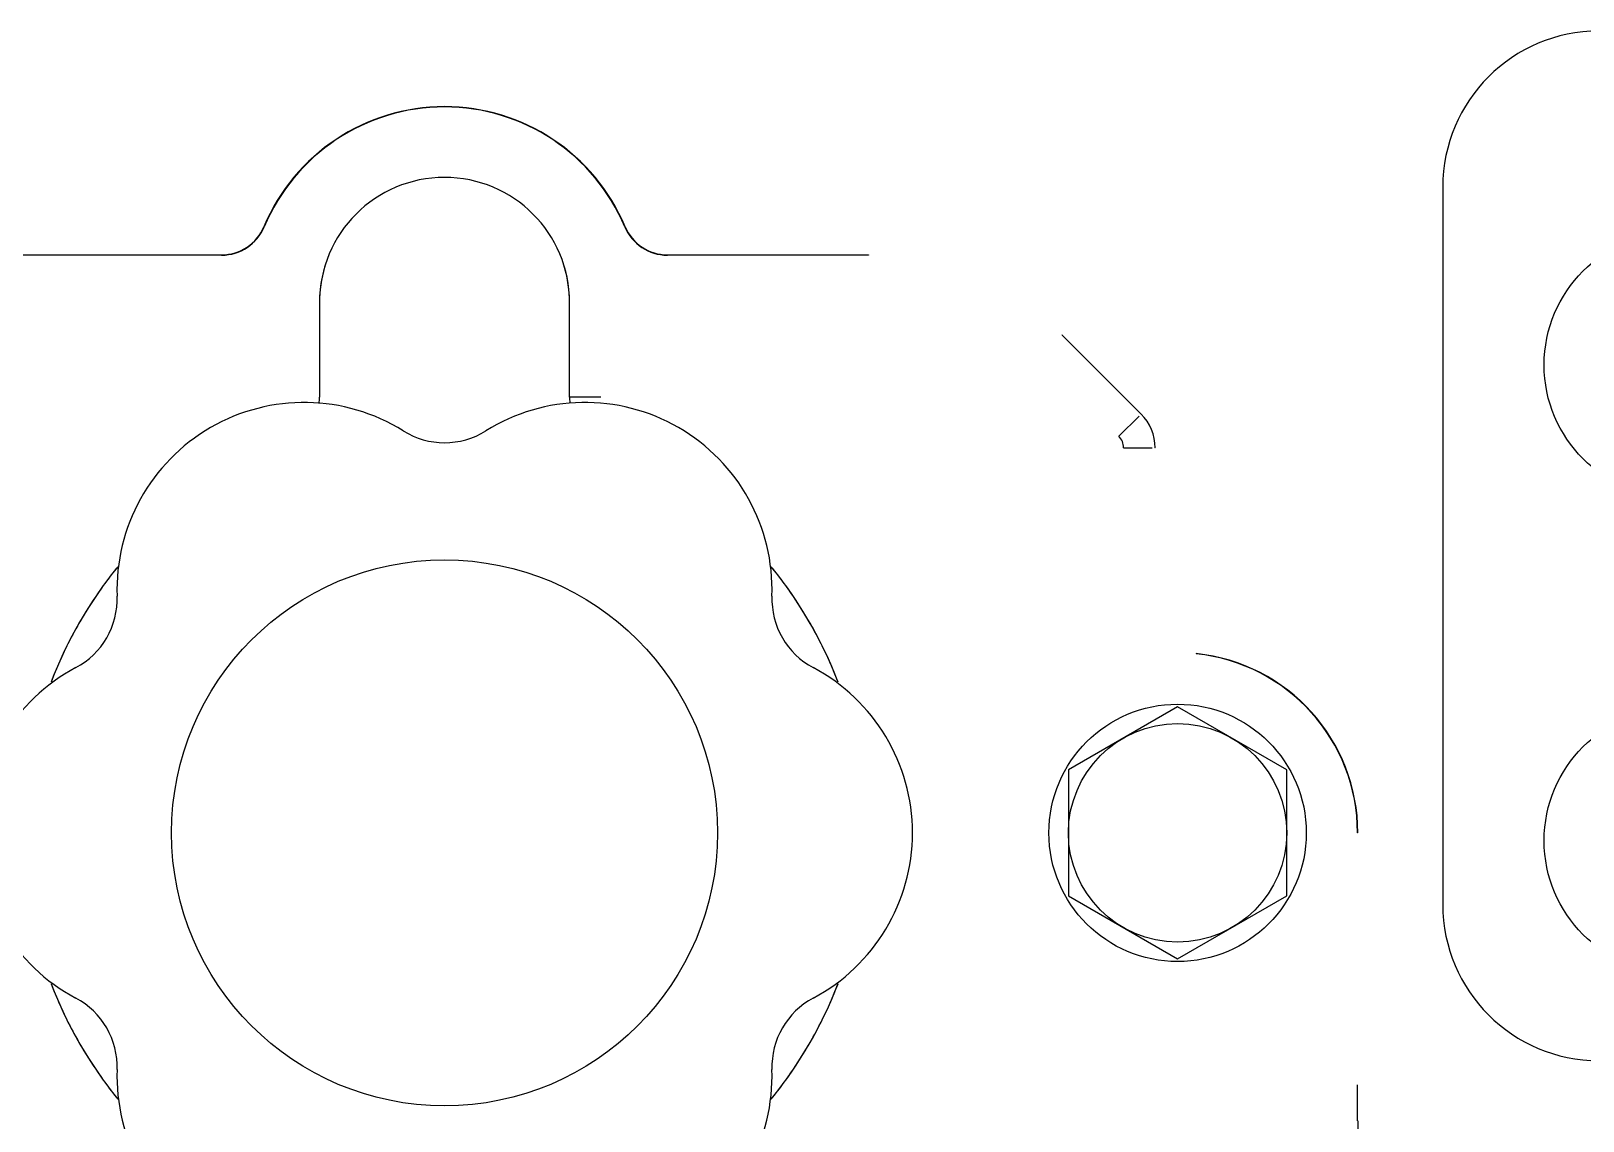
# Model space of a CAD drawing. Header units: millimetres. Extents: x 17886 to 18265, y -8727 to -7321.
# Drawn here: x 18008.861 to 18009.856, y -7648.617 to -7647.919 of the extents above; entities that cross this region are included whole.
import ezdxf

# ---------------------------------------------------------------- set-up
doc = ezdxf.new("R2010")
doc.units = ezdxf.units.MM
doc.layers.add('3884027_DKREDXF_CONTINUOUS_LINE', color=7, linetype='Continuous')

msp = doc.modelspace()

# ---------------------------------------------------------------- linework, layer by layer
at = {"layer": '3884027_DKREDXF_CONTINUOUS_LINE', "color": 6, "linetype": 'Continuous'}
for p, q in [((18009.76568, -7648.01868), (18009.76568, -7648.47868)), ((18009.04551, -7648.09268), (18009.04551, -7648.15345)), ((18009.20586, -7648.15345), (18009.20586, -7648.09268)), ((18009.59568, -7648.35185), (18009.52568, -7648.39226)), ((18009.66568, -7648.39226), (18009.59568, -7648.35185)), ((18009.52568, -7648.39226), (18009.52568, -7648.47309)), ((18009.66568, -7648.47309), (18009.66568, -7648.39226)), ((18009.52568, -7648.47309), (18009.59568, -7648.51351)), ((18009.59568, -7648.51351), (18009.66568, -7648.47309))]:
    msp.add_line(p, q, dxfattribs=at)
at = {"layer": '3884027_DKREDXF_CONTINUOUS_LINE', "color": 7, "linetype": 'Continuous'}
for p, q in [((18008.85386, -7648.06214), (18008.98277, -7648.06214)), ((18009.2686, -7648.06214), (18009.39751, -7648.06214)), ((18009.39751, -7648.06214), (18009.39751, -7648.06233)), ((18009.52164, -7648.11355), (18009.5215, -7648.11369)), ((18009.52164, -7648.11355), (18009.57228, -7648.16419)), ((18009.22586, -7648.15345), (18009.20586, -7648.15345)), ((18009.558, -7648.17847), (18009.57099, -7648.16548)), ((18009.56103, -7648.18579), (18009.57941, -7648.18579)), ((18009.58122, -7648.18579), (18009.58103, -7648.18579)), ((18009.60764, -7648.31776), (18009.60762, -7648.31795)), ((18009.71122, -7648.43268), (18009.71103, -7648.43268))]:
    msp.add_line(p, q, dxfattribs=at)
for centre in [(18009.91568, -7648.13268), (18009.91568, -7648.43768)]:
    msp.add_circle(centre, 0.085, dxfattribs=at)
at = {"layer": '3884027_DKREDXF_CONTINUOUS_LINE', "color": 6, "linetype": 'Continuous'}
for centre, radius in [((18009.12568, -7648.43268), 0.175), ((18009.59568, -7648.43268), 0.0825), ((18009.59568, -7648.43268), 0.07)]:
    msp.add_circle(centre, radius, dxfattribs=at)
for centre, radius, start, end in [((18009.86568, -7648.01868), 0.1, 90, 180), ((18009.12568, -7648.09268), 0.08018, 360, 180), ((18009.12615, -7648.09275), 0.08065, 163.68518, 179.95036), ((18009.12524, -7648.09253), 0.07971, 161.5888, 163.65137), ((18009.12612, -7648.09253), 0.07971, 16.34867, 18.41122), ((18009.12522, -7648.09275), 0.08065, 0.04964, 16.31486), ((18009.03568, -7648.27679), 0.12, 58.03428, 181.96572), ((18009.21568, -7648.27679), 0.12, 358.03428, 121.96572), ((18009.12568, -7648.13257), 0.05, 238.03428, 301.96572), ((18009.12568, -7648.43268), 0.27018, 140.83826, 159.02841), ((18009.12622, -7648.43309), 0.27085, 141.1752, 144.07778), ((18009.12568, -7648.43268), 0.27018, 20.97161, 39.16176), ((18009.12515, -7648.43309), 0.27085, 35.92222, 38.82482), ((18009.12565, -7648.43268), 0.27015, 144.07661, 148.87161), ((18009.12572, -7648.43268), 0.27015, 31.12841, 35.92339), ((18008.86578, -7648.28262), 0.05, 298.03428, 1.96572), ((18009.38558, -7648.28262), 0.05, 178.03428, 241.96572), ((18009.12591, -7648.43278), 0.27042, 148.88188, 155.83699), ((18009.12546, -7648.43278), 0.27042, 24.16301, 31.11815), ((18009.12596, -7648.43281), 0.27048, 155.83642, 159.02971), ((18009.12541, -7648.43281), 0.27048, 20.97031, 24.16358), ((18008.94568, -7648.43268), 0.12, 118.03428, 241.96572), ((18009.30568, -7648.43268), 0.12, 298.03428, 61.96572), ((18009.86568, -7648.47868), 0.1, 180, 270), ((18009.12596, -7648.43254), 0.27048, 200.97031, 204.16358), ((18009.12568, -7648.43268), 0.27018, 200.97161, 219.16176), ((18009.12568, -7648.43268), 0.27018, 320.83826, 339.02841), ((18009.12541, -7648.43254), 0.27048, 335.83642, 339.02971), ((18009.12591, -7648.43257), 0.27042, 204.16301, 211.11815), ((18008.86578, -7648.58273), 0.05, 358.03428, 61.96572), ((18009.38558, -7648.58273), 0.05, 118.03428, 181.96572), ((18009.12546, -7648.43257), 0.27042, 328.88188, 335.83699), ((18009.12565, -7648.43267), 0.27015, 211.12841, 215.92339), ((18009.12572, -7648.43267), 0.27015, 324.07661, 328.87161), ((18009.12622, -7648.43227), 0.27085, 215.92222, 218.82482), ((18009.03568, -7648.58856), 0.12, 178.03428, 301.96572), ((18009.21568, -7648.58856), 0.12, 238.03428, 1.96572), ((18009.12515, -7648.43227), 0.27085, 321.1752, 324.07778), ((18005.34574, -7648.59436), 4.36529, 359.69808, 0.00317)]:
    msp.add_arc(centre, radius, start, end, dxfattribs=at)
at = {"layer": '3884027_DKREDXF_CONTINUOUS_LINE', "color": 7, "linetype": 'Continuous'}
for centre, radius, start, end in [((18009.12568, -7648.09268), 0.12554, 22.77397, 157.22603), ((18009.12568, -7648.09268), 0.12534, 22.77397, 157.22603), ((18008.98277, -7648.03268), 0.02946, 270, 337.22603), ((18008.98277, -7648.03268), 0.02966, 270, 337.22603), ((18009.2686, -7648.03268), 0.02966, 202.77397, 270), ((18009.2686, -7648.03268), 0.02946, 202.77397, 270), ((18009.01554, -7648.15344), 0.02996, 352.41756, 359.98171), ((18009.01553, -7648.15345), 0.02998, 352.433, 359.98296), ((18009.23574, -7648.15346), 0.02989, 179.99622, 186.56495), ((18009.55068, -7648.18579), 0.03054, 360, 45), ((18009.55068, -7648.18579), 0.01035, 0, 45), ((18009.59568, -7648.43268), 0.11534, 360, 84.06223), ((18009.59568, -7648.43268), 0.11554, 360, 84.06223)]:
    msp.add_arc(centre, radius, start, end, dxfattribs=at)
at = {"layer": '3884027_DKREDXF_CONTINUOUS_LINE', "color": 6, "linetype": 'Continuous'}
msp.add_open_spline([(18009.71115, -7648.61731), (18009.71114, -7648.63275), (18009.71409, -7648.64845), (18009.7197, -7648.66283)], degree=3, dxfattribs=at)

doc.saveas('drawing.dxf')
